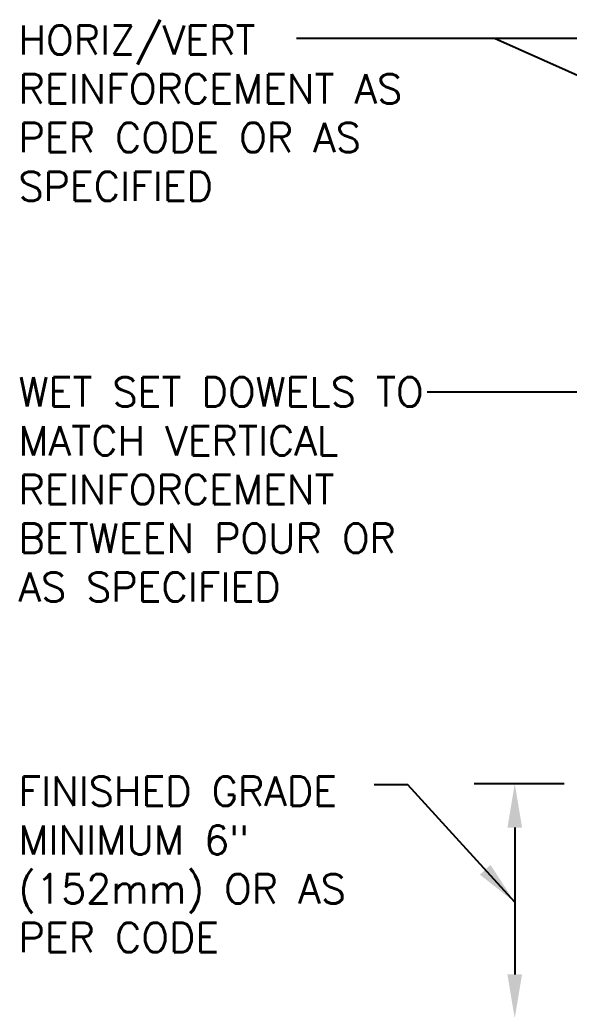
# Model space of a CAD drawing. Header units: inches. Extents: x 23.5 to 82.7, y -12.5 to 63.7.
# Drawn here: x 28.64 to 42.73, y 17.16 to 42.53 of the extents above; entities that cross this region are included whole.
import ezdxf

# ---------------------------------------------------------------- set-up
doc = ezdxf.new("R2010")
doc.units = ezdxf.units.IN
doc.header["$LTSCALE"] = 0.5
doc.header["$MEASUREMENT"] = 0
doc.layers.add('TEXT', color=4, linetype='Continuous')
doc.styles.add('DIM', font='romans.shx', dxfattribs={"width": 0.7})
doc.styles.add('ROMANS', font='romans.shx', dxfattribs={"height": 1.125})
doc.dimstyles.new('ext_12', dxfattribs={"dimscale": 12, "dimtxt": 0.09375, "dimasz": 0.09375, "dimexe": 0.09375, "dimexo": 0.0625, "dimgap": 0.0625, "dimtad": 1, "dimdec": 1, "dimzin": 3, "dimdsep": 46, "dimlunit": 4, "dimtxsty": 'DIM', "dimcen": 0.09, "dimdle": 0.09375, "dimclrt": 4, "dimadec": 0, "dimazin": 0, "dimtfac": 1, "dimtdec": 1, "dimtmove": 2, "dimatfit": 3, "dimfxl": 0, "dimfrac": 2, "dimtolj": 1, "dimtzin": 0, "dimarcsym": 0})

msp = doc.modelspace()

# ---------------------------------------------------------------- linework, layer by layer
at = {"layer": 'TEXT'}
for p, q in [((42.603, 22.945), (40.294, 22.945)), ((41.333, 21.82), (41.333, 18.056))]:
    msp.add_line(p, q, dxfattribs=at)
for points in [[(41.145, 21.82), (41.52, 21.82), (41.333, 22.945)], [(41.144, 18.056), (41.519, 18.056), (41.332, 16.931)]]:
    msp.add_solid(points, dxfattribs=at)

# ---------------------------------------------------------------- texts
at = {"layer": 'TEXT', "char_height": 0.75, "attachment_point": 4, "style": 'ROMANS'}
for s, insert, width in [('HORIZ/VERT REINFORCEMENT AS PER CODE OR AS SPECIFIED', (28.612, 40.136), 11.74859), ('WET SET DOWELS TO MATCH VERTICAL REINFORCEMENT BETWEEN POUR OR AS SPECIFIED', (28.612, 30.488), 11.74859), ('FINISHED GRADE MINIMUM 6" (152mm) OR AS PER CODE', (28.612, 20.877), 10.75183)]:
    msp.add_mtext(s, dxfattribs=dict(at, insert=insert, width=width))

# ---------------------------------------------------------------- leaders
at = {"layer": 'TEXT'}
for points, override in [([(49.228, 42.05), (40.81, 42.05), (35.735, 42.05)], {"dimgap": 0.0625, "dimtad": 0}), ([(49.947, 37.973), (40.81, 42.05), (35.735, 42.05)], {"dimgap": 0.0625, "dimtad": 0}), ([(47.781, 32.987), (39.09, 32.987)], {"dimtad": 0})]:
    msp.add_leader(points, dimstyle='ext_12', override=override, dxfattribs=at)
msp.add_leader([(41.333, 19.907), (38.59, 22.915), (37.73, 22.915)], dimstyle='ext_12', dxfattribs=at)

doc.saveas('drawing.dxf')
